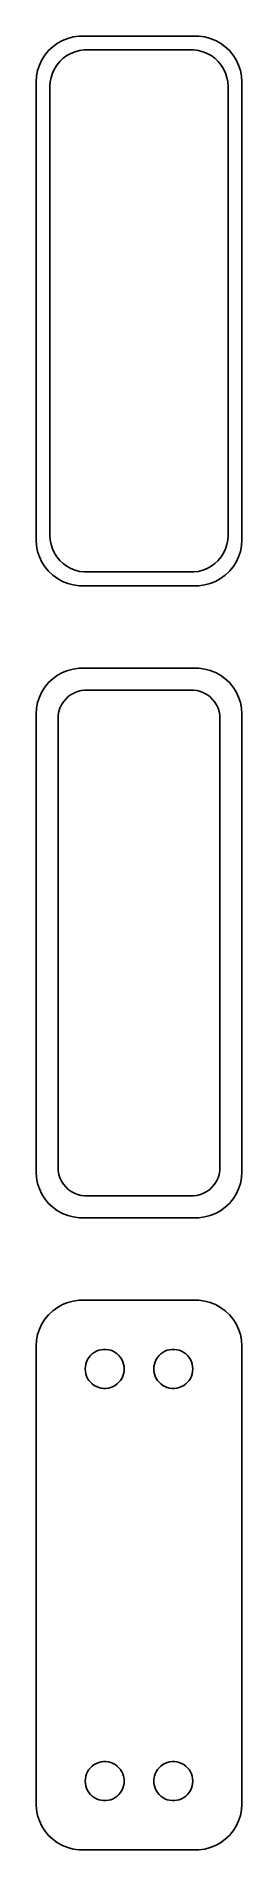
# Model space of a CAD drawing. Header units: metres. Extents: x -11 to 11, y 177 to 375.
import ezdxf

# ---------------------------------------------------------------- set-up
doc = ezdxf.new("R2010")
doc.units = ezdxf.units.M

msp = doc.modelspace()

# ---------------------------------------------------------------- linework, layer by layer
for p, q in [((-8.92912, 374.222), (-9.43712, 373.853)), ((-8.37889, 374.524), (-8.92912, 374.222)), ((-7.79507, 374.755), (-8.37889, 374.524)), ((-7.1869, 374.911), (-7.79507, 374.755)), ((-6.56395, 374.99), (-7.1869, 374.911)), ((6.56395, 374.99), (-6.56395, 374.99)), ((7.1869, 374.911), (6.56395, 374.99)), ((7.79507, 374.755), (7.1869, 374.911)), ((8.37889, 374.524), (7.79507, 374.755)), ((8.92912, 374.222), (8.37889, 374.524)), ((9.43712, 373.853), (8.92912, 374.222)), ((-10.6315, 372.409), (-10.8989, 371.841)), ((-10.2951, 372.939), (-10.6315, 372.409)), ((-9.89484, 373.423), (-10.2951, 372.939)), ((-9.43712, 373.853), (-9.89484, 373.423)), ((-8.98605, 371.851), (-8.66586, 372.238)), ((-8.66586, 372.238), (-8.29968, 372.582)), ((-8.29968, 372.582), (-7.8933, 372.877)), ((-7.8933, 372.877), (-7.45311, 373.119)), ((-7.45311, 373.119), (-6.98605, 373.304)), ((-6.98605, 373.304), (-6.49951, 373.429)), ((-6.49951, 373.429), (-6.00116, 373.492)), ((-6.00116, 373.492), (6.00116, 373.492)), ((6.00116, 373.492), (6.49951, 373.429)), ((6.49951, 373.429), (6.98605, 373.304)), ((6.98605, 373.304), (7.45311, 373.119)), ((7.45311, 373.119), (7.8933, 372.877)), ((7.8933, 372.877), (8.29968, 372.582)), ((8.29968, 372.582), (8.66586, 372.238)), ((8.66586, 372.238), (8.98605, 371.851)), ((9.89484, 373.423), (9.43712, 373.853)), ((10.2951, 372.939), (9.89484, 373.423)), ((10.6315, 372.409), (10.2951, 372.939)), ((10.8989, 371.841), (10.6315, 372.409)), ((-11.2106, 370.627), (-11.25, 370)), ((-11.0929, 371.243), (-11.2106, 370.627)), ((-10.8989, 371.841), (-11.0929, 371.243)), ((-9.71844, 370.001), (-9.62433, 370.495)), ((-9.62433, 370.495), (-9.4691, 370.972)), ((-9.4691, 370.972), (-9.25522, 371.427)), ((-9.25522, 371.427), (-8.98605, 371.851)), ((8.98605, 371.851), (9.25522, 371.427)), ((9.25522, 371.427), (9.4691, 370.972)), ((9.4691, 370.972), (9.62433, 370.495)), ((9.62433, 370.495), (9.71844, 370.001)), ((11.0929, 371.243), (10.8989, 371.841)), ((11.2106, 370.627), (11.0929, 371.243)), ((11.25, 370), (11.2106, 370.627)), ((-11.25, 370), (-11.25, 320)), ((-9.75, 369.5), (-9.71844, 370.001)), ((-9.75, 320.5), (-9.75, 369.5)), ((9.71844, 370.001), (9.75, 369.5)), ((9.75, 369.5), (9.75, 320.5)), ((11.25, 320), (11.25, 370)), ((-11.25, 320), (-11.2106, 319.373)), ((-11.2106, 319.373), (-11.0929, 318.757)), ((-11.0929, 318.757), (-10.8989, 318.159)), ((-9.71844, 319.999), (-9.75, 320.5)), ((-9.62433, 319.505), (-9.71844, 319.999)), ((-9.4691, 319.028), (-9.62433, 319.505)), ((-9.25522, 318.573), (-9.4691, 319.028)), ((9.4691, 319.028), (9.25522, 318.573)), ((9.62433, 319.505), (9.4691, 319.028)), ((9.71844, 319.999), (9.62433, 319.505)), ((9.75, 320.5), (9.71844, 319.999)), ((10.8989, 318.159), (11.0929, 318.757)), ((11.0929, 318.757), (11.2106, 319.373)), ((11.2106, 319.373), (11.25, 320)), ((-10.8989, 318.159), (-10.6315, 317.591)), ((-10.6315, 317.591), (-10.2951, 317.061)), ((-10.2951, 317.061), (-9.89484, 316.577)), ((-8.98605, 318.149), (-9.25522, 318.573)), ((-8.66586, 317.762), (-8.98605, 318.149)), ((-8.29968, 317.418), (-8.66586, 317.762)), ((-7.8933, 317.123), (-8.29968, 317.418)), ((-7.45311, 316.881), (-7.8933, 317.123)), ((-6.98605, 316.696), (-7.45311, 316.881)), ((7.45311, 316.881), (6.98605, 316.696)), ((7.8933, 317.123), (7.45311, 316.881)), ((8.29968, 317.418), (7.8933, 317.123)), ((8.66586, 317.762), (8.29968, 317.418)), ((8.98605, 318.149), (8.66586, 317.762)), ((9.25522, 318.573), (8.98605, 318.149)), ((9.89484, 316.577), (10.2951, 317.061)), ((10.2951, 317.061), (10.6315, 317.591)), ((10.6315, 317.591), (10.8989, 318.159)), ((-9.89484, 316.577), (-9.43712, 316.147)), ((-9.43712, 316.147), (-8.92912, 315.778)), ((-8.92912, 315.778), (-8.37889, 315.476)), ((-8.37889, 315.476), (-7.79507, 315.245)), ((-7.79507, 315.245), (-7.1869, 315.089)), ((-7.1869, 315.089), (-6.56395, 315.01)), ((-6.49951, 316.571), (-6.98605, 316.696)), ((-6.56395, 315.01), (6.56395, 315.01)), ((-6.00116, 316.508), (-6.49951, 316.571)), ((6.00116, 316.508), (-6.00116, 316.508)), ((6.49951, 316.571), (6.00116, 316.508)), ((6.98605, 316.696), (6.49951, 316.571)), ((6.56395, 315.01), (7.1869, 315.089)), ((7.1869, 315.089), (7.79507, 315.245)), ((7.79507, 315.245), (8.37889, 315.476)), ((8.37889, 315.476), (8.92912, 315.778)), ((8.92912, 315.778), (9.43712, 316.147)), ((9.43712, 316.147), (9.89484, 316.577)), ((-8.92912, 305.222), (-9.43712, 304.853)), ((-8.37889, 305.524), (-8.92912, 305.222)), ((-7.79507, 305.755), (-8.37889, 305.524)), ((-7.1869, 305.911), (-7.79507, 305.755)), ((-6.56395, 305.99), (-7.1869, 305.911)), ((6.56395, 305.99), (-6.56395, 305.99)), ((7.1869, 305.911), (6.56395, 305.99)), ((7.79507, 305.755), (7.1869, 305.911)), ((8.37889, 305.524), (7.79507, 305.755)), ((8.92912, 305.222), (8.37889, 305.524)), ((9.43712, 304.853), (8.92912, 305.222)), ((-10.6315, 303.409), (-10.8989, 302.841)), ((-10.2951, 303.939), (-10.6315, 303.409)), ((-9.89484, 304.423), (-10.2951, 303.939)), ((-9.43712, 304.853), (-9.89484, 304.423)), ((-7.73424, 302.899), (-7.41798, 303.128)), ((-7.41798, 303.128), (-7.07541, 303.317)), ((-7.07541, 303.317), (-6.71194, 303.461)), ((-6.71194, 303.461), (-6.3333, 303.558)), ((-6.3333, 303.558), (-5.94545, 303.607)), ((-5.94545, 303.607), (5.94545, 303.607)), ((5.94545, 303.607), (6.3333, 303.558)), ((6.3333, 303.558), (6.71194, 303.461)), ((6.71194, 303.461), (7.07541, 303.317)), ((7.07541, 303.317), (7.41798, 303.128)), ((7.41798, 303.128), (7.73424, 302.899)), ((9.89484, 304.423), (9.43712, 304.853)), ((10.2951, 303.939), (9.89484, 304.423)), ((10.6315, 303.409), (10.2951, 303.939)), ((10.8989, 302.841), (10.6315, 303.409)), ((-11.2106, 301.627), (-11.25, 301)), ((-11.25, 301), (-11.25, 251)), ((-11.0929, 302.243), (-11.2106, 301.627)), ((-10.8989, 302.841), (-11.0929, 302.243)), ((-8.83836, 300.89), (-8.76512, 301.274)), ((-8.76512, 301.274), (-8.64432, 301.646)), ((-8.64432, 301.646), (-8.47786, 302)), ((-8.47786, 302), (-8.2684, 302.33)), ((-8.2684, 302.33), (-8.01921, 302.631)), ((-8.01921, 302.631), (-7.73424, 302.899)), ((7.73424, 302.899), (8.01921, 302.631)), ((8.01921, 302.631), (8.2684, 302.33)), ((8.2684, 302.33), (8.47786, 302)), ((8.47786, 302), (8.64432, 301.646)), ((8.64432, 301.646), (8.76512, 301.274)), ((8.76512, 301.274), (8.83836, 300.89)), ((11.0929, 302.243), (10.8989, 302.841)), ((11.2106, 301.627), (11.0929, 302.243)), ((11.25, 301), (11.2106, 301.627)), ((11.25, 251), (11.25, 301)), ((-8.86292, 300.5), (-8.83836, 300.89)), ((-8.86292, 251.5), (-8.86292, 300.5)), ((8.83836, 300.89), (8.86292, 300.5)), ((8.86292, 300.5), (8.86292, 251.5)), ((-8.83836, 251.11), (-8.86292, 251.5)), ((8.86292, 251.5), (8.83836, 251.11)), ((-11.25, 251), (-11.2106, 250.373)), ((-11.2106, 250.373), (-11.0929, 249.757)), ((-11.0929, 249.757), (-10.8989, 249.159)), ((-8.76512, 250.726), (-8.83836, 251.11)), ((-8.64432, 250.354), (-8.76512, 250.726)), ((-8.47786, 250), (-8.64432, 250.354)), ((-8.2684, 249.67), (-8.47786, 250)), ((-8.01921, 249.369), (-8.2684, 249.67)), ((8.2684, 249.67), (8.01921, 249.369)), ((8.47786, 250), (8.2684, 249.67)), ((8.64432, 250.354), (8.47786, 250)), ((8.76512, 250.726), (8.64432, 250.354)), ((8.83836, 251.11), (8.76512, 250.726)), ((10.8989, 249.159), (11.0929, 249.757)), ((11.0929, 249.757), (11.2106, 250.373)), ((11.2106, 250.373), (11.25, 251)), ((-10.8989, 249.159), (-10.6315, 248.591)), ((-10.6315, 248.591), (-10.2951, 248.061)), ((-10.2951, 248.061), (-9.89484, 247.577)), ((-9.89484, 247.577), (-9.43712, 247.147)), ((-7.73424, 249.101), (-8.01921, 249.369)), ((-7.41798, 248.872), (-7.73424, 249.101)), ((-7.07541, 248.683), (-7.41798, 248.872)), ((-6.71194, 248.539), (-7.07541, 248.683)), ((-6.3333, 248.442), (-6.71194, 248.539)), ((-5.94545, 248.393), (-6.3333, 248.442)), ((5.94545, 248.393), (-5.94545, 248.393)), ((6.3333, 248.442), (5.94545, 248.393)), ((6.71194, 248.539), (6.3333, 248.442)), ((7.07541, 248.683), (6.71194, 248.539)), ((7.41798, 248.872), (7.07541, 248.683)), ((7.73424, 249.101), (7.41798, 248.872)), ((8.01921, 249.369), (7.73424, 249.101)), ((9.43712, 247.147), (9.89484, 247.577)), ((9.89484, 247.577), (10.2951, 248.061)), ((10.2951, 248.061), (10.6315, 248.591)), ((10.6315, 248.591), (10.8989, 249.159)), ((-9.43712, 247.147), (-8.92912, 246.778)), ((-8.92912, 246.778), (-8.37889, 246.476)), ((-8.37889, 246.476), (-7.79507, 246.245)), ((-7.79507, 246.245), (-7.1869, 246.089)), ((-7.1869, 246.089), (-6.56395, 246.01)), ((-6.56395, 246.01), (6.56395, 246.01)), ((6.56395, 246.01), (7.1869, 246.089)), ((7.1869, 246.089), (7.79507, 246.245)), ((7.79507, 246.245), (8.37889, 246.476)), ((8.37889, 246.476), (8.92912, 246.778)), ((8.92912, 246.778), (9.43712, 247.147)), ((-9.43712, 235.853), (-9.89484, 235.423)), ((-8.92912, 236.222), (-9.43712, 235.853)), ((-8.37889, 236.524), (-8.92912, 236.222)), ((-7.79507, 236.755), (-8.37889, 236.524)), ((-7.1869, 236.911), (-7.79507, 236.755)), ((-6.56395, 236.99), (-7.1869, 236.911)), ((6.56395, 236.99), (-6.56395, 236.99)), ((7.1869, 236.911), (6.56395, 236.99)), ((7.79507, 236.755), (7.1869, 236.911)), ((8.37889, 236.524), (7.79507, 236.755)), ((8.92912, 236.222), (8.37889, 236.524)), ((9.43712, 235.853), (8.92912, 236.222)), ((9.89484, 235.423), (9.43712, 235.853)), ((-10.8989, 233.841), (-11.0929, 233.243)), ((-10.6315, 234.409), (-10.8989, 233.841)), ((-10.2951, 234.939), (-10.6315, 234.409)), ((-9.89484, 235.423), (-10.2951, 234.939)), ((10.2951, 234.939), (9.89484, 235.423)), ((10.6315, 234.409), (10.2951, 234.939)), ((10.8989, 233.841), (10.6315, 234.409)), ((11.0929, 233.243), (10.8989, 233.841)), ((-11.2106, 232.627), (-11.25, 232)), ((-11.25, 232), (-11.25, 182)), ((-11.0929, 233.243), (-11.2106, 232.627)), ((11.2106, 232.627), (11.0929, 233.243)), ((11.25, 232), (11.2106, 232.627)), ((11.25, 182), (11.25, 232)), ((-5.88528, 229.5), (-5.86845, 229.768)), ((-5.86845, 229.768), (-5.81821, 230.031)), ((-5.81821, 230.031), (-5.73534, 230.286)), ((-5.73534, 230.286), (-5.62117, 230.529)), ((-5.62117, 230.529), (-5.47748, 230.755)), ((-5.47748, 230.755), (-5.30655, 230.962)), ((-5.30655, 230.962), (-5.11108, 231.145)), ((-5.11108, 231.145), (-4.89413, 231.303)), ((-4.89413, 231.303), (-4.65915, 231.432)), ((-4.65915, 231.432), (-4.40984, 231.531)), ((-4.40984, 231.531), (-4.1501, 231.597)), ((-4.1501, 231.597), (-3.88406, 231.631)), ((-3.88406, 231.631), (-3.61592, 231.631)), ((-3.61592, 231.631), (-3.34988, 231.597)), ((-3.34988, 231.597), (-3.09015, 231.531)), ((-3.09015, 231.531), (-2.84084, 231.432)), ((-2.84084, 231.432), (-2.60585, 231.303)), ((-2.60585, 231.303), (-2.3889, 231.145)), ((-2.3889, 231.145), (-2.19344, 230.962)), ((-2.19344, 230.962), (-2.02251, 230.755)), ((-2.02251, 230.755), (-1.87881, 230.529)), ((-1.87881, 230.529), (-1.76465, 230.286)), ((-1.76465, 230.286), (-1.68178, 230.031)), ((-1.68178, 230.031), (-1.63153, 229.768)), ((-1.63153, 229.768), (-1.6147, 229.5)), ((1.6147, 229.5), (1.63153, 229.768)), ((1.63153, 229.768), (1.68178, 230.031)), ((1.68178, 230.031), (1.76465, 230.286)), ((1.76465, 230.286), (1.87881, 230.529)), ((1.87881, 230.529), (2.02251, 230.755)), ((2.02251, 230.755), (2.19344, 230.962)), ((2.19344, 230.962), (2.3889, 231.145)), ((2.3889, 231.145), (2.60585, 231.303)), ((2.60585, 231.303), (2.84084, 231.432)), ((2.84084, 231.432), (3.09015, 231.531)), ((3.09015, 231.531), (3.34988, 231.597)), ((3.34988, 231.597), (3.61592, 231.631)), ((3.61592, 231.631), (3.88406, 231.631)), ((3.88406, 231.631), (4.1501, 231.597)), ((4.1501, 231.597), (4.40984, 231.531)), ((4.40984, 231.531), (4.65915, 231.432)), ((4.65915, 231.432), (4.89413, 231.303)), ((4.89413, 231.303), (5.11108, 231.145)), ((5.11108, 231.145), (5.30655, 230.962)), ((5.30655, 230.962), (5.47748, 230.755)), ((5.47748, 230.755), (5.62117, 230.529)), ((5.62117, 230.529), (5.73534, 230.286)), ((5.73534, 230.286), (5.81821, 230.031)), ((5.81821, 230.031), (5.86845, 229.768)), ((5.86845, 229.768), (5.88528, 229.5)), ((-5.86845, 229.232), (-5.88528, 229.5)), ((-5.81821, 228.969), (-5.86845, 229.232)), ((-5.73534, 228.714), (-5.81821, 228.969)), ((-5.62117, 228.471), (-5.73534, 228.714)), ((-5.47748, 228.245), (-5.62117, 228.471)), ((-5.30655, 228.038), (-5.47748, 228.245)), ((-5.11108, 227.855), (-5.30655, 228.038)), ((-4.89413, 227.697), (-5.11108, 227.855)), ((-4.65915, 227.568), (-4.89413, 227.697)), ((-2.60585, 227.697), (-2.84084, 227.568)), ((-2.3889, 227.855), (-2.60585, 227.697)), ((-2.19344, 228.038), (-2.3889, 227.855)), ((-2.02251, 228.245), (-2.19344, 228.038)), ((-1.87881, 228.471), (-2.02251, 228.245)), ((-1.76465, 228.714), (-1.87881, 228.471)), ((-1.68178, 228.969), (-1.76465, 228.714)), ((-1.63153, 229.232), (-1.68178, 228.969)), ((-1.6147, 229.5), (-1.63153, 229.232)), ((1.63153, 229.232), (1.6147, 229.5)), ((1.68178, 228.969), (1.63153, 229.232)), ((1.76465, 228.714), (1.68178, 228.969)), ((1.87881, 228.471), (1.76465, 228.714)), ((2.02251, 228.245), (1.87881, 228.471)), ((2.19344, 228.038), (2.02251, 228.245)), ((2.3889, 227.855), (2.19344, 228.038)), ((2.60585, 227.697), (2.3889, 227.855)), ((2.84084, 227.568), (2.60585, 227.697)), ((4.89413, 227.697), (4.65915, 227.568)), ((5.11108, 227.855), (4.89413, 227.697)), ((5.30655, 228.038), (5.11108, 227.855)), ((5.47748, 228.245), (5.30655, 228.038)), ((5.62117, 228.471), (5.47748, 228.245)), ((5.73534, 228.714), (5.62117, 228.471)), ((5.81821, 228.969), (5.73534, 228.714)), ((5.86845, 229.232), (5.81821, 228.969)), ((5.88528, 229.5), (5.86845, 229.232)), ((-4.40984, 227.469), (-4.65915, 227.568)), ((-4.1501, 227.403), (-4.40984, 227.469)), ((-3.88406, 227.369), (-4.1501, 227.403)), ((-3.61592, 227.369), (-3.88406, 227.369)), ((-3.34988, 227.403), (-3.61592, 227.369)), ((-3.09015, 227.469), (-3.34988, 227.403)), ((-2.84084, 227.568), (-3.09015, 227.469)), ((3.09015, 227.469), (2.84084, 227.568)), ((3.34988, 227.403), (3.09015, 227.469)), ((3.61592, 227.369), (3.34988, 227.403)), ((3.88406, 227.369), (3.61592, 227.369)), ((4.1501, 227.403), (3.88406, 227.369)), ((4.40984, 227.469), (4.1501, 227.403)), ((4.65915, 227.568), (4.40984, 227.469)), ((-5.30655, 185.962), (-5.11108, 186.145)), ((-5.11108, 186.145), (-4.89413, 186.303)), ((-4.89413, 186.303), (-4.65915, 186.432)), ((-4.65915, 186.432), (-4.40984, 186.531)), ((-4.40984, 186.531), (-4.1501, 186.597)), ((-4.1501, 186.597), (-3.88406, 186.631)), ((-3.88406, 186.631), (-3.61592, 186.631)), ((-3.61592, 186.631), (-3.34988, 186.597)), ((-3.34988, 186.597), (-3.09015, 186.531)), ((-3.09015, 186.531), (-2.84084, 186.432)), ((-2.84084, 186.432), (-2.60585, 186.303)), ((-2.60585, 186.303), (-2.3889, 186.145)), ((-2.3889, 186.145), (-2.19344, 185.962)), ((2.19344, 185.962), (2.3889, 186.145)), ((2.3889, 186.145), (2.60585, 186.303)), ((2.60585, 186.303), (2.84084, 186.432)), ((2.84084, 186.432), (3.09015, 186.531)), ((3.09015, 186.531), (3.34988, 186.597)), ((3.34988, 186.597), (3.61592, 186.631)), ((3.61592, 186.631), (3.88406, 186.631)), ((3.88406, 186.631), (4.1501, 186.597)), ((4.1501, 186.597), (4.40984, 186.531)), ((4.40984, 186.531), (4.65915, 186.432)), ((4.65915, 186.432), (4.89413, 186.303)), ((4.89413, 186.303), (5.11108, 186.145)), ((5.11108, 186.145), (5.30655, 185.962)), ((-5.88528, 184.5), (-5.86845, 184.768)), ((-5.86845, 184.232), (-5.88528, 184.5)), ((-5.86845, 184.768), (-5.81821, 185.031)), ((-5.81821, 183.969), (-5.86845, 184.232)), ((-5.81821, 185.031), (-5.73534, 185.286)), ((-5.73534, 185.286), (-5.62117, 185.529)), ((-5.62117, 185.529), (-5.47748, 185.755)), ((-5.47748, 185.755), (-5.30655, 185.962)), ((-2.19344, 185.962), (-2.02251, 185.755)), ((-2.02251, 185.755), (-1.87881, 185.529)), ((-1.87881, 185.529), (-1.76465, 185.286)), ((-1.76465, 185.286), (-1.68178, 185.031)), ((-1.68178, 185.031), (-1.63153, 184.768)), ((-1.63153, 184.232), (-1.68178, 183.969)), ((-1.63153, 184.768), (-1.6147, 184.5)), ((-1.6147, 184.5), (-1.63153, 184.232)), ((1.6147, 184.5), (1.63153, 184.768)), ((1.63153, 184.232), (1.6147, 184.5)), ((1.63153, 184.768), (1.68178, 185.031)), ((1.68178, 183.969), (1.63153, 184.232)), ((1.68178, 185.031), (1.76465, 185.286)), ((1.76465, 185.286), (1.87881, 185.529)), ((1.87881, 185.529), (2.02251, 185.755)), ((2.02251, 185.755), (2.19344, 185.962)), ((5.30655, 185.962), (5.47748, 185.755)), ((5.47748, 185.755), (5.62117, 185.529)), ((5.62117, 185.529), (5.73534, 185.286)), ((5.73534, 185.286), (5.81821, 185.031)), ((5.81821, 185.031), (5.86845, 184.768)), ((5.86845, 184.232), (5.81821, 183.969)), ((5.86845, 184.768), (5.88528, 184.5)), ((5.88528, 184.5), (5.86845, 184.232)), ((-5.73534, 183.714), (-5.81821, 183.969)), ((-5.62117, 183.471), (-5.73534, 183.714)), ((-5.47748, 183.245), (-5.62117, 183.471)), ((-5.30655, 183.038), (-5.47748, 183.245)), ((-5.11108, 182.855), (-5.30655, 183.038)), ((-4.89413, 182.697), (-5.11108, 182.855)), ((-4.65915, 182.568), (-4.89413, 182.697)), ((-4.40984, 182.469), (-4.65915, 182.568)), ((-4.1501, 182.403), (-4.40984, 182.469)), ((-3.88406, 182.369), (-4.1501, 182.403)), ((-3.61592, 182.369), (-3.88406, 182.369)), ((-3.34988, 182.403), (-3.61592, 182.369)), ((-3.09015, 182.469), (-3.34988, 182.403)), ((-2.84084, 182.568), (-3.09015, 182.469)), ((-2.60585, 182.697), (-2.84084, 182.568)), ((-2.3889, 182.855), (-2.60585, 182.697)), ((-2.19344, 183.038), (-2.3889, 182.855)), ((-2.02251, 183.245), (-2.19344, 183.038)), ((-1.87881, 183.471), (-2.02251, 183.245)), ((-1.76465, 183.714), (-1.87881, 183.471)), ((-1.68178, 183.969), (-1.76465, 183.714)), ((1.76465, 183.714), (1.68178, 183.969)), ((1.87881, 183.471), (1.76465, 183.714)), ((2.02251, 183.245), (1.87881, 183.471)), ((2.19344, 183.038), (2.02251, 183.245)), ((2.3889, 182.855), (2.19344, 183.038)), ((2.60585, 182.697), (2.3889, 182.855)), ((2.84084, 182.568), (2.60585, 182.697)), ((3.09015, 182.469), (2.84084, 182.568)), ((3.34988, 182.403), (3.09015, 182.469)), ((3.61592, 182.369), (3.34988, 182.403)), ((3.88406, 182.369), (3.61592, 182.369)), ((4.1501, 182.403), (3.88406, 182.369)), ((4.40984, 182.469), (4.1501, 182.403)), ((4.65915, 182.568), (4.40984, 182.469)), ((4.89413, 182.697), (4.65915, 182.568)), ((5.11108, 182.855), (4.89413, 182.697)), ((5.30655, 183.038), (5.11108, 182.855)), ((5.47748, 183.245), (5.30655, 183.038)), ((5.62117, 183.471), (5.47748, 183.245)), ((5.73534, 183.714), (5.62117, 183.471)), ((5.81821, 183.969), (5.73534, 183.714)), ((-11.25, 182), (-11.2106, 181.373)), ((-11.2106, 181.373), (-11.0929, 180.757)), ((-11.0929, 180.757), (-10.8989, 180.159)), ((10.8989, 180.159), (11.0929, 180.757)), ((11.0929, 180.757), (11.2106, 181.373)), ((11.2106, 181.373), (11.25, 182)), ((-10.8989, 180.159), (-10.6315, 179.591)), ((-10.6315, 179.591), (-10.2951, 179.061)), ((-10.2951, 179.061), (-9.89484, 178.577)), ((-9.89484, 178.577), (-9.43712, 178.147)), ((9.43712, 178.147), (9.89484, 178.577)), ((9.89484, 178.577), (10.2951, 179.061)), ((10.2951, 179.061), (10.6315, 179.591)), ((10.6315, 179.591), (10.8989, 180.159)), ((-9.43712, 178.147), (-8.92912, 177.778)), ((-8.92912, 177.778), (-8.37889, 177.476)), ((-8.37889, 177.476), (-7.79507, 177.245)), ((-7.79507, 177.245), (-7.1869, 177.089)), ((-7.1869, 177.089), (-6.56395, 177.01)), ((-6.56395, 177.01), (6.56395, 177.01)), ((6.56395, 177.01), (7.1869, 177.089)), ((7.1869, 177.089), (7.79507, 177.245)), ((7.79507, 177.245), (8.37889, 177.476)), ((8.37889, 177.476), (8.92912, 177.778)), ((8.92912, 177.778), (9.43712, 178.147))]:
    msp.add_line(p, q)

doc.saveas('drawing.dxf')
